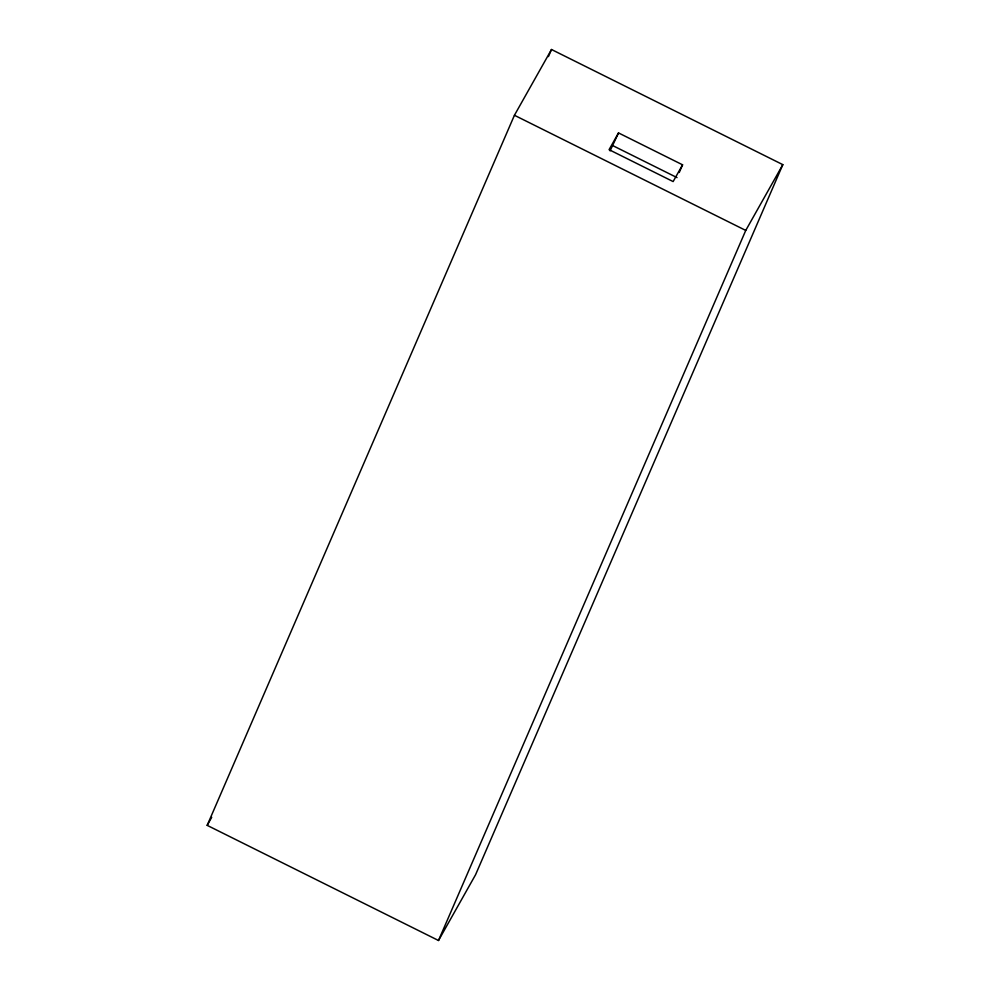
<?xml version="1.0" encoding="UTF-8"?>
<svg xmlns="http://www.w3.org/2000/svg" width="990" height="990" viewBox="0 0 990 990"><rect width="100%" height="100%" fill="white"/><g stroke="black" fill="none" stroke-linecap="round" stroke-linejoin="round"><path stroke-width="1.49" d="M207.182 825.351L514.429 115.273L551.492 49.5L782.818 164.649L475.571 874.727L438.508 940.5L207.182 825.351L211.724 817.295M548.423 56.591L551.492 49.5M610.075 150.876L618.515 132.92L682.568 164.81L679.251 172.483M438.508 940.5L745.755 230.422L782.818 164.649M618.515 132.92L609.073 149.676L673.126 181.566L682.568 164.81M612.971 145.716L677.036 177.606M514.429 115.273L745.755 230.422"/></g></svg>
